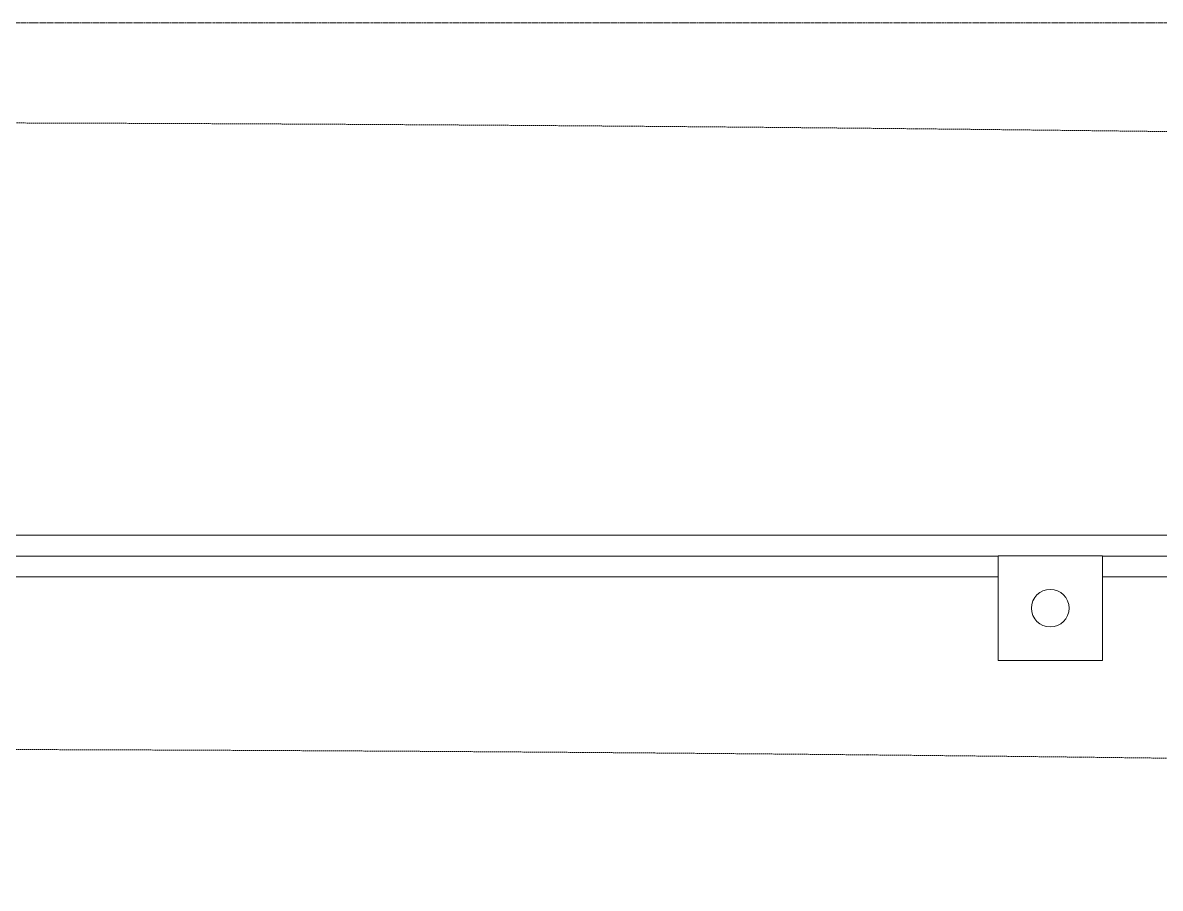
# Model space of a CAD drawing. Header units: inches. Extents: x 22 to 382261, y 22 to 371281.
# Drawn here: x 138136 to 140857, y 238210 to 240282 of the extents above; entities that cross this region are included whole.
import ezdxf

# ---------------------------------------------------------------- set-up
doc = ezdxf.new("R2010")
doc.units = ezdxf.units.IN
doc.header["$MEASUREMENT"] = 0
doc.linetypes.add('_Grundgrenze_', pattern=[9, 4, -1, 1, -1, 1, -1])
doc.linetypes.add('Hidden 1_8_', pattern=[4.7625, 3.175, -1.5875])
for name, color, linetype, lineweight in [('A-ANNO-SYMB', 150, 'Continuous', 9), ('A-DETL-HDLN', 90, 'Hidden 1_8_', 9), ('Q-CASE', 31, 'Continuous', 9)]:
    doc.layers.add(name, color=color, linetype=linetype, lineweight=lineweight)

# ---------------------------------------------------------------- blocks, each defined once
blk = doc.blocks.new('Casework 1 - Casework 1-382926-01-Ground floor DIMENSION PLAN')
at = {"layer": 'Q-CASE'}
for p, q in [((20704.6, -8841.8), (-14547.8, -8841.8)), ((2281.2, -8891.9), (6531.2, -8891.9)), ((6531.2, -8891.8), (6531.2, -9141.8)), ((6781.2, -8891.8), (6531.2, -8891.8)), ((6781.2, -9141.8), (6781.2, -8891.8)), ((6781.2, -8891.9), (11031.2, -8891.9)), ((6531.2, -8941.8), (2281.2, -8941.8)), ((11031.2, -8941.8), (6781.2, -8941.8)), ((6531.2, -9141.8), (6781.2, -9141.8))]:
    blk.add_line(p, q, dxfattribs=at)
at = {"layer": 'Q-CASE', "lineweight": 18}
for start, end in [(0, 180), (180, 0)]:
    blk.add_arc((6656.2, -9016.8), 45, start, end, dxfattribs=at)

msp = doc.modelspace()

# ---------------------------------------------------------------- linework, layer by layer
at = {"layer": 'A-ANNO-SYMB', "linetype": '_Grundgrenze_'}
msp.add_line((121256.9, 240282), (156414.3, 240282), dxfattribs=at)
at = {"layer": 'A-DETL-HDLN'}
for radius, start in [(292819.3, 87.234403), (291319.3, 87.259142)]:
    msp.add_arc((137307.4, -52776.1), radius, start, 90.740858, dxfattribs=at)

# ---------------------------------------------------------------- block references
at = {"layer": 'Q-CASE'}
msp.add_blockref('Casework 1 - Casework 1-382926-01-Ground floor DIMENSION PLAN', (133937.6, 247897.3), dxfattribs=at)

doc.saveas('drawing.dxf')
